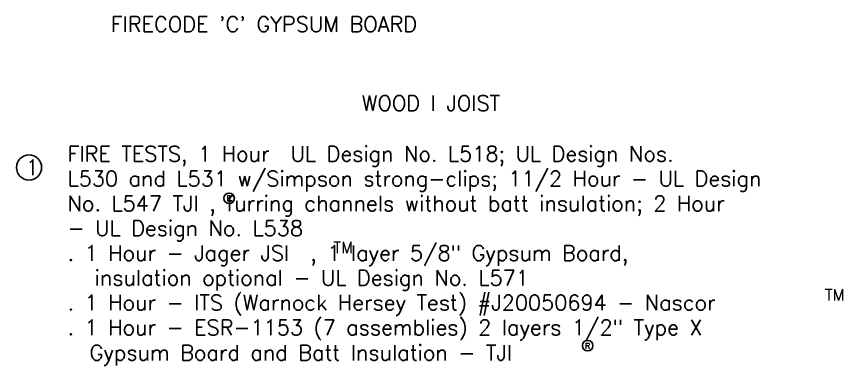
# Model space of a CAD drawing. Extents: x 0.33 to 8.78, y -0.83 to 7.68.
# Drawn here: x 0.33 to 7.07, y -0.83 to 2.02 of the extents above; entities that cross this region are included whole.
import ezdxf

# ---------------------------------------------------------------- set-up
doc = ezdxf.new("R2010")
doc.units = 0
doc.header["$LTSCALE"] = 2
doc.header["$MEASUREMENT"] = 0
doc.layers.add('ADPDETAIL2', color=7, linetype='CONTINUOUS')
doc.layers.add('ADPTEXT', color=6, linetype='CONTINUOUS')
doc.styles.add('ADPROMANS', font='ROMANS.SHX')

msp = doc.modelspace()

# ---------------------------------------------------------------- linework, layer by layer
at = {"layer": 'ADPTEXT', "color": 6}
msp.add_circle((0.4311, 0.7884), 0.1026, dxfattribs=at)
at = {"layer": 'ADPTEXT'}
for centre in [(2.0648, 0.5368), (4.9937, -0.6657)]:
    msp.add_circle(centre, 0.043, dxfattribs=at)

# ---------------------------------------------------------------- texts
at = {"layer": 'ADPDETAIL2', "color": 6, "style": 'ADPROMANS'}
for s, height, p in [('FIRE TESTS, 1 Hour  UL Design No. L518; UL Design Nos.', 0.125, (0.7455, 0.8371)), ('L530 and L531 w/Simpson strong-clips; 11/2 Hour - UL Design', 0.125, (0.7455, 0.6347)), ('No. L547 TJI , furring channels without batt insulation; 2 Hour', 0.125, (0.7455, 0.4323)), ('- UL Design No. L538', 0.125, (0.7455, 0.23)), ('. 1 Hour - Jager JSI  , 1 layer 5/8" Gypsum Board,', 0.125, (0.7455, 0.0276)), ('TM', 0.09375, (2.9149, 0.0879)), ('insulation optional - UL Design No. L571', 0.125, (0.9668, -0.1748)), ('. 1 Hour - ITS (Warnock Hersey Test) #J20050694 - Nascor', 0.125, (0.7455, -0.3772)), ('TM', 0.09375, (6.9298, -0.2981)), ('. 1 Hour - ESR-1153 (7 assemblies) 2 layers 1/2" Type X', 0.125, (0.7455, -0.5796)), ('Gypsum Board and Batt Insulation - TJI', 0.125, (0.9262, -0.7856))]:
    msp.add_text(s, height=height, dxfattribs=at).set_placement(p)
at = {"layer": 'ADPDETAIL2', "color": 6, "insert": (0.4039, 0.8518), "char_height": 0.125, "width": 0.03125, "attachment_point": 1, "style": 'ADPROMANS'}
msp.add_mtext('1', dxfattribs=at)
at = {"layer": 'ADPTEXT', "style": 'ADPROMANS'}
for s, height, p in [("FIRECODE 'C' GYPSUM BOARD", 0.125, (1.0986, 1.8949)), ('WOOD I JOIST', 0.125, (3.1482, 1.2504)), ('R', 0.0469, (2.0426, 0.5116)), ('R', 0.0469, (4.9715, -0.6909))]:
    msp.add_text(s, height=height, dxfattribs=at).set_placement(p)

doc.saveas('drawing.dxf')
